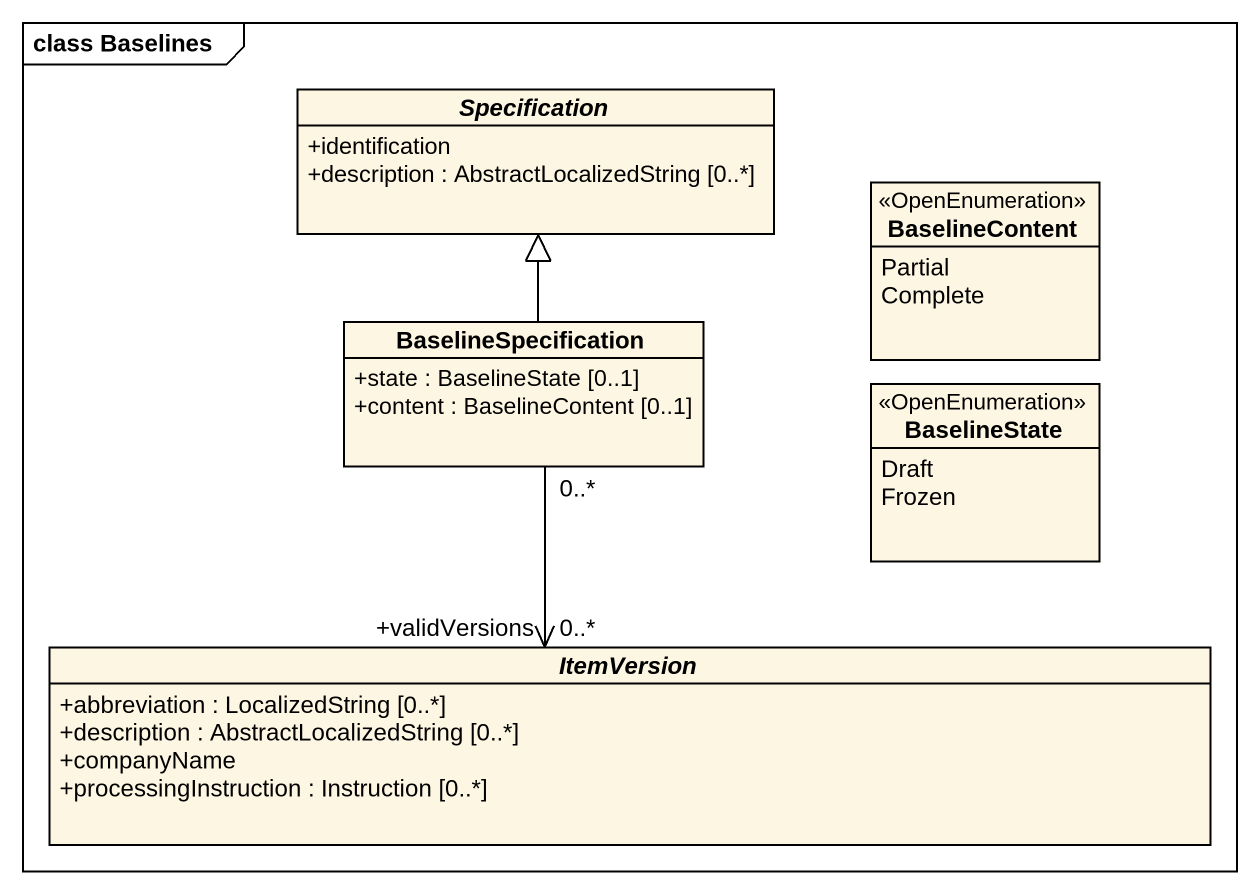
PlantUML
@startuml
mainframe class Baselines
hide circle
hide empty members
skinparam classAttributeIconSize 0
abstract class Specification {
  +identification
  +description : AbstractLocalizedString [0..*]
}
enum BaselineContent <<OpenEnumeration>> {
  Partial
  Complete
}
class BaselineSpecification {
  +state : BaselineState [0..1]
  +content : BaselineContent [0..1]
}
enum BaselineState <<OpenEnumeration>> {
  Draft
  Frozen
}
abstract class ItemVersion {
  +abbreviation : LocalizedString [0..*]
  +description : AbstractLocalizedString [0..*]
  +companyName
  +processingInstruction : Instruction [0..*]
}
BaselineSpecification -up-|> Specification
BaselineSpecification "0..*" --> "+validVersions\n0..*" ItemVersion
@enduml
